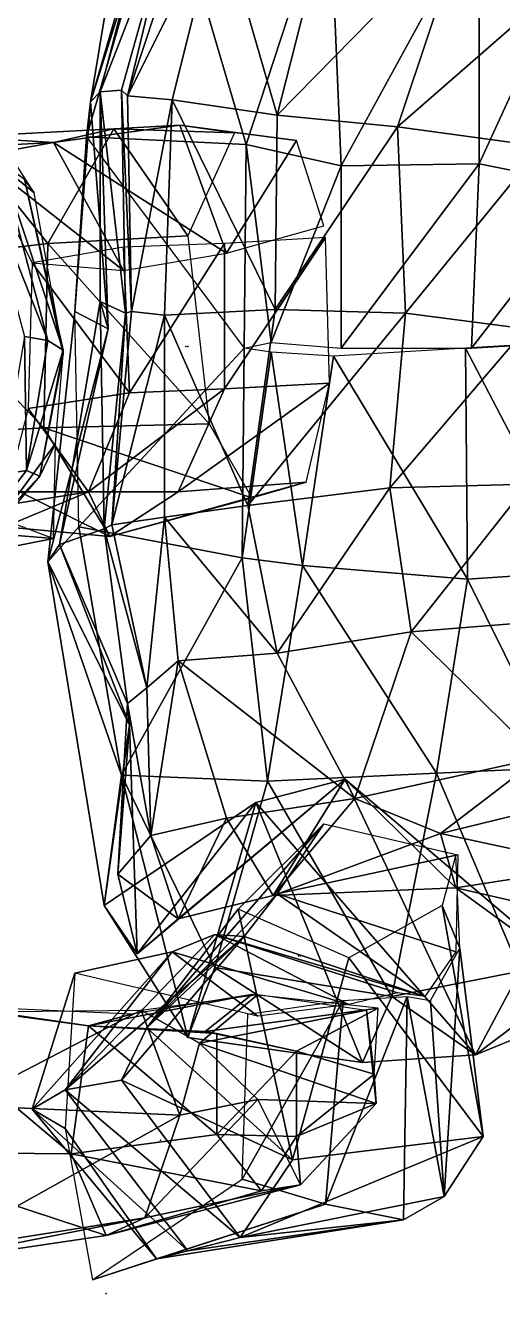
# Model space of a CAD drawing. Extents: x 4.9 to 9.1, y -6.1 to 13.5.
# Drawn here: x 6.881 to 7.29, y 9.18 to 10.269 of the extents above; entities that cross this region are included whole.
import ezdxf

# ---------------------------------------------------------------- set-up
doc = ezdxf.new("R2010")
doc.units = 0
doc.layers.get('0').update_dxf_attribs({"linetype": 'CONTINUOUS'})

msp = doc.modelspace()

# ---------------------------------------------------------------- linework, layer by layer
at = {"color": 0}
for p in [(7.0184, 9.9936, 0.2233), (7.0201, 9.9936, 0.225), (7.1151, 9.4703, 0.0633), (7.1168, 9.4703, 0.0617), (7.0051, 9.412, -0.9717), (6.9951, 9.3103, -0.9), (6.9951, 9.3103, -0.9), (6.9968, 9.312, -0.9), (6.9968, 9.312, -0.9), (6.9501, 9.1803, -0.885)]:
    msp.add_point(p, dxfattribs=at)
for points in [[(6.9368, 10.2036, 0.0517), (6.9901, 10.527, 0.0633), (6.9901, 10.387, 0.0333)], [(6.9901, 10.527, 0.0633), (6.9368, 10.2036, 0.0517), (7.0001, 10.4053, 0.1933)], [(6.9334, 10.1736, 0.245), (7.0001, 10.4053, 0.1933), (6.9368, 10.2036, 0.0517)], [(6.9334, 10.1736, 0.245), (7.0701, 10.167, 0.3117), (7.0001, 10.4053, 0.1933)], [(7.1418, 10.3853, 0.2883), (7.0001, 10.4053, 0.1933), (7.0701, 10.167, 0.3117)], [(6.9368, 10.2036, 0.0517), (6.9901, 10.387, 0.0333), (6.9451, 10.212, -0.01)], [(7.0084, 10.3753, -0.07), (6.9451, 10.212, -0.01), (6.9901, 10.387, 0.0333)], [(7.0701, 10.167, 0.3117), (7.1518, 10.1486, 0.325), (7.1418, 10.3853, 0.2883)], [(7.2701, 10.3653, 0.2817), (7.1418, 10.3853, 0.2883), (7.1518, 10.1486, 0.325)], [(6.9451, 10.212, -0.01), (7.0084, 10.3753, -0.07), (6.9634, 10.2136, -0.09)], [(6.9684, 10.2086, -0.17), (6.9634, 10.2136, -0.09), (7.0084, 10.3753, -0.07)], [(7.0084, 10.3753, -0.07), (7.0184, 10.3603, -0.145), (6.9684, 10.2086, -0.17)], [(6.9684, 10.2086, -0.17), (7.0468, 10.3653, -0.25), (7.0068, 10.2053, -0.2883)], [(7.0468, 10.3653, -0.25), (6.9684, 10.2086, -0.17), (7.0184, 10.3603, -0.145)], [(7.0968, 10.192, -0.4367), (7.0068, 10.2053, -0.2883), (7.0468, 10.3653, -0.25)], [(7.0468, 10.3653, -0.25), (7.1401, 10.362, -0.405), (7.0968, 10.192, -0.4367)], [(7.2584, 10.357, -0.505), (7.0968, 10.192, -0.4367), (7.1401, 10.362, -0.405)], [(7.0968, 10.192, -0.4367), (7.2584, 10.357, -0.505), (7.2001, 10.182, -0.5433)], [(7.1518, 10.1486, 0.325), (7.2701, 10.1503, 0.2983), (7.2701, 10.3653, 0.2817)], [(7.3734, 10.3336, -0.5967), (7.2001, 10.182, -0.5433), (7.2584, 10.357, -0.505)], [(7.3668, 10.362, 0.24), (7.2701, 10.3653, 0.2817), (7.2701, 10.1503, 0.2983)], [(7.2701, 10.1503, 0.2983), (7.3701, 10.1303, 0.2467), (7.3668, 10.362, 0.24)], [(7.2001, 10.182, -0.5433), (7.3734, 10.3336, -0.5967), (7.3234, 10.1653, -0.6317)], [(6.9234, 10.0236, 0.0817), (6.9368, 10.2036, 0.0517), (6.9518, 10.0086, -0.01)], [(6.9368, 10.2036, 0.0517), (6.9234, 10.0236, 0.0817), (6.9334, 10.1736, 0.245)], [(6.9451, 10.212, -0.01), (6.9518, 10.0086, -0.01), (6.9368, 10.2036, 0.0517)], [(6.9451, 10.212, -0.01), (6.9634, 10.2136, -0.09), (6.9668, 10.022, -0.1033)], [(6.9668, 10.022, -0.1033), (6.9451, 10.032, -0.045), (6.9451, 10.212, -0.01)], [(6.9518, 10.0086, -0.01), (6.9451, 10.212, -0.01), (6.9451, 10.032, -0.045)], [(6.9634, 10.2136, -0.09), (6.9684, 10.2086, -0.17), (6.9718, 10.0236, -0.175)], [(6.9718, 10.0236, -0.175), (6.9668, 10.022, -0.1033), (6.9634, 10.2136, -0.09)], [(7.0068, 10.2053, -0.2883), (6.9718, 10.0236, -0.175), (6.9684, 10.2086, -0.17)], [(6.9718, 10.0236, -0.175), (7.0068, 10.2053, -0.2883), (7.0001, 10.0203, -0.29)], [(7.0951, 10.0253, -0.4417), (7.0001, 10.0203, -0.29), (7.0068, 10.2053, -0.2883)], [(7.0068, 10.2053, -0.2883), (7.0968, 10.192, -0.4367), (7.0951, 10.0253, -0.4417)], [(6.8051, 10.1936, 0.3917), (6.8884, 10.1253, 0.4683), (6.8584, 10.172, 0.3267)], [(6.8884, 10.1253, 0.4683), (6.8051, 10.1936, 0.3917), (6.8801, 10.137, 0.4933)], [(6.9051, 10.1686, 0.4083), (7.0134, 10.1836, 0.2967), (6.9568, 10.1803, 0.205)], [(6.9051, 10.1686, 0.4083), (7.0534, 10.0736, 0.3583), (7.0134, 10.1836, 0.2967)], [(7.0601, 10.177, 0.14), (6.9568, 10.1803, 0.205), (7.0134, 10.1836, 0.2967)], [(7.1134, 10.1703, 0.2167), (7.0134, 10.1836, 0.2967), (7.0534, 10.0736, 0.3583)], [(7.0134, 10.1836, 0.2967), (7.1134, 10.1703, 0.2167), (7.0601, 10.177, 0.14)], [(7.2001, 10.182, -0.5433), (7.0951, 10.0253, -0.4417), (7.0968, 10.192, -0.4367)], [(7.0951, 10.0253, -0.4417), (7.2001, 10.182, -0.5433), (7.2068, 10.022, -0.5517)], [(7.3234, 10.1653, -0.6317), (7.2068, 10.022, -0.5517), (7.2001, 10.182, -0.5433)], [(6.7451, 10.1603, 0.3717), (6.9051, 10.1686, 0.4083), (6.8268, 10.1736, 0.3017)], [(6.9001, 10.082, 0.1333), (6.7601, 10.0653, 0.2167), (6.8268, 10.1736, 0.3017)], [(6.9568, 10.1803, 0.205), (6.8268, 10.1736, 0.3017), (6.9051, 10.1686, 0.4083)], [(6.8268, 10.1736, 0.3017), (6.9568, 10.1803, 0.205), (6.9001, 10.082, 0.1333)], [(7.0201, 10.0886, 0.0783), (6.9001, 10.082, 0.1333), (6.9568, 10.1803, 0.205)], [(7.0701, 10.167, 0.3117), (6.9334, 10.1736, 0.245), (7.0684, 9.992, 0.305)], [(6.9568, 10.1803, 0.205), (7.0601, 10.177, 0.14), (7.0201, 10.0886, 0.0783)], [(7.0534, 10.0736, 0.3583), (7.1368, 10.097, 0.28), (7.1134, 10.1703, 0.2167)], [(6.9051, 10.1686, 0.4083), (6.7451, 10.1603, 0.3717), (6.8401, 10.157, 0.4683)], [(6.8401, 10.157, 0.4683), (6.9651, 10.0586, 0.475), (6.9051, 10.1686, 0.4083)], [(7.0534, 10.0736, 0.3583), (6.9051, 10.1686, 0.4083), (6.9651, 10.0586, 0.475)], [(7.0684, 9.992, 0.305), (7.0918, 9.997, 0.3067), (7.0701, 10.167, 0.3117)], [(7.1518, 10.1486, 0.325), (7.0701, 10.167, 0.3117), (7.0918, 9.997, 0.3067)], [(7.2068, 10.022, -0.5517), (7.3234, 10.1653, -0.6317), (7.3101, 10.0086, -0.645)], [(6.9651, 10.0586, 0.475), (6.8401, 10.157, 0.4683), (6.8868, 10.0653, 0.5233)], [(6.8401, 10.1503, 0.555), (6.9001, 9.9986, 0.5917), (6.8601, 10.1503, 0.5367)], [(6.9001, 9.9986, 0.5917), (6.8401, 10.1503, 0.555), (6.8801, 10.002, 0.6083)], [(6.8601, 10.1503, 0.5367), (6.9134, 9.9903, 0.575), (6.8801, 10.137, 0.4933)], [(6.9134, 9.9903, 0.575), (6.8601, 10.1503, 0.5367), (6.9001, 9.9986, 0.5917)], [(7.0918, 9.997, 0.3067), (7.1518, 9.992, 0.3083), (7.1518, 10.1486, 0.325)], [(7.1518, 9.992, 0.3083), (7.2634, 9.992, 0.2867), (7.2701, 10.1503, 0.2983)], [(7.2701, 10.1503, 0.2983), (7.1518, 10.1486, 0.325), (7.1518, 9.992, 0.3083)], [(7.3701, 10.1303, 0.2467), (7.2701, 10.1503, 0.2983), (7.2634, 9.992, 0.2867)], [(6.8801, 10.137, 0.4933), (6.9134, 9.987, 0.57), (6.8884, 10.1253, 0.4683)], [(6.9134, 9.987, 0.57), (6.8801, 10.137, 0.4933), (6.9134, 9.9903, 0.575)], [(7.2634, 9.992, 0.2867), (7.3718, 9.9986, 0.225), (7.3701, 10.1303, 0.2467)], [(6.9001, 10.082, 0.1333), (7.0201, 10.0886, 0.0783), (7.0384, 9.927, 0.0917)], [(7.1384, 10.087, 0.2817), (7.0518, 10.082, 0.355), (7.0518, 9.957, 0.3617)], [(7.0518, 9.957, 0.3617), (7.1418, 9.962, 0.285), (7.1384, 10.087, 0.2817)], [(6.7601, 10.0653, 0.2167), (6.9001, 10.082, 0.1333), (6.8968, 9.9236, 0.15)], [(6.8868, 10.0653, 0.5317), (6.9701, 9.9536, 0.4733), (6.9651, 10.0786, 0.4767)], [(7.0384, 9.927, 0.0917), (6.8968, 9.9236, 0.15), (6.9001, 10.082, 0.1333)], [(7.0518, 10.082, 0.355), (6.9651, 10.0786, 0.4767), (6.9701, 9.9536, 0.4733)], [(6.9701, 9.9536, 0.4733), (7.0518, 9.957, 0.3617), (7.0518, 10.082, 0.355)], [(6.8968, 9.9236, 0.15), (6.7784, 9.917, 0.2267), (6.7601, 10.0653, 0.2167)], [(6.9701, 9.9536, 0.4733), (6.8868, 10.0653, 0.5317), (6.8834, 9.9403, 0.5217)], [(6.9484, 9.837, -0.095), (6.9101, 9.8236, -0.0233), (6.9451, 10.032, -0.045)], [(6.9518, 10.0086, -0.01), (6.9451, 10.032, -0.045), (6.9101, 9.8236, -0.0233)], [(6.9451, 10.032, -0.045), (6.9668, 10.022, -0.1033), (6.9484, 9.837, -0.095)], [(6.9234, 10.0236, 0.0817), (6.9518, 10.0086, -0.01), (6.9001, 9.8086, 0.0383)], [(6.9001, 9.8086, 0.0383), (6.9268, 9.8386, 0.2267), (6.9234, 10.0236, 0.0817)], [(6.9551, 9.8403, -0.1733), (6.9484, 9.837, -0.095), (6.9668, 10.022, -0.1033)], [(7.0001, 10.0203, -0.29), (6.9551, 9.8403, -0.1733), (6.9718, 10.0236, -0.175)], [(6.9668, 10.022, -0.1033), (6.9718, 10.0236, -0.175), (6.9551, 9.8403, -0.1733)], [(6.9551, 9.8403, -0.1733), (7.0001, 10.0203, -0.29), (7.0001, 9.847, -0.2817)], [(7.0001, 10.0203, -0.29), (7.0951, 10.0253, -0.4417), (7.0718, 9.857, -0.4367)], [(7.0718, 9.857, -0.4367), (7.0001, 9.847, -0.2817), (7.0001, 10.0203, -0.29)], [(7.2068, 10.022, -0.5517), (7.0718, 9.857, -0.4367), (7.0951, 10.0253, -0.4417)], [(7.0718, 9.857, -0.4367), (7.2068, 10.022, -0.5517), (7.1934, 9.872, -0.5683)], [(7.3101, 10.0086, -0.645), (7.1934, 9.872, -0.5683), (7.2068, 10.022, -0.5517)], [(6.9101, 9.8236, -0.0233), (6.9001, 9.8086, 0.0383), (6.9518, 10.0086, -0.01)], [(7.1934, 9.872, -0.5683), (7.3101, 10.0086, -0.645), (7.3118, 9.8753, -0.6533)], [(6.8818, 9.887, 0.5683), (6.8801, 10.002, 0.6083), (6.8601, 9.8836, 0.5967)], [(6.8801, 10.002, 0.6083), (6.8818, 9.887, 0.5683), (6.9001, 9.9986, 0.5917)], [(6.9134, 9.9903, 0.575), (6.9001, 9.9986, 0.5917), (6.8818, 9.887, 0.5683)], [(7.2584, 9.992, 0.2933), (7.3584, 9.8003, 0.2233), (7.3668, 9.9986, 0.2283)], [(6.8818, 9.887, 0.5683), (6.8934, 9.882, 0.5383), (6.9134, 9.9903, 0.575)], [(6.9134, 9.987, 0.57), (6.9134, 9.9903, 0.575), (6.8934, 9.882, 0.5383)], [(6.8934, 9.882, 0.5383), (6.9068, 9.9103, 0.495), (6.9134, 9.987, 0.57)], [(7.0668, 9.812, 0.295), (7.0684, 9.992, 0.305), (6.9268, 9.8386, 0.2267)], [(7.0684, 9.992, 0.305), (7.0668, 9.812, 0.295), (7.0918, 9.9886, 0.3067)], [(7.1184, 9.8053, 0.305), (7.0918, 9.9886, 0.3067), (7.0668, 9.812, 0.295)], [(7.0918, 9.9886, 0.3067), (7.1184, 9.8053, 0.305), (7.1451, 9.9853, 0.3017)], [(7.2601, 9.7936, 0.2767), (7.1451, 9.9853, 0.3017), (7.1184, 9.8053, 0.305)], [(7.1451, 9.9853, 0.3017), (7.2601, 9.7936, 0.2767), (7.2584, 9.992, 0.2933)], [(7.3584, 9.8003, 0.2233), (7.2584, 9.992, 0.2933), (7.2601, 9.7936, 0.2767)], [(6.8834, 9.9403, 0.5217), (6.9351, 9.8686, 0.4083), (6.9701, 9.9536, 0.4733)], [(7.0518, 9.957, 0.3617), (6.9701, 9.9536, 0.4733), (6.9351, 9.8686, 0.4083)], [(6.9351, 9.8686, 0.4083), (7.0118, 9.8686, 0.335), (7.0518, 9.957, 0.3617)], [(7.1418, 9.962, 0.285), (7.0518, 9.957, 0.3617), (7.0118, 9.8686, 0.335)], [(7.0118, 9.8686, 0.335), (7.1218, 9.877, 0.2317), (7.1418, 9.962, 0.285)], [(6.9351, 9.8686, 0.4083), (6.8834, 9.9403, 0.5217), (6.8651, 9.8686, 0.465)], [(6.7784, 9.917, 0.2267), (6.8968, 9.9236, 0.15), (6.9534, 9.8303, 0.2567)], [(6.8968, 9.9236, 0.15), (7.0384, 9.927, 0.0917), (7.0751, 9.8636, 0.16)], [(7.0751, 9.8636, 0.16), (6.9534, 9.8303, 0.2567), (6.8968, 9.9236, 0.15)], [(6.9534, 9.8303, 0.2567), (6.8634, 9.8386, 0.3267), (6.7784, 9.917, 0.2267)], [(6.8368, 9.8153, 0.4467), (6.9051, 9.8286, 0.3583), (6.9068, 9.9103, 0.495)], [(6.9068, 9.9103, 0.495), (6.8934, 9.882, 0.5383), (6.8368, 9.8153, 0.4467)], [(6.8934, 9.882, 0.5383), (6.8818, 9.887, 0.5683), (6.8084, 9.792, 0.49)], [(6.8601, 9.8836, 0.5967), (6.8084, 9.792, 0.49), (6.8818, 9.887, 0.5683)], [(6.8084, 9.792, 0.49), (6.8368, 9.8153, 0.4467), (6.8934, 9.882, 0.5383)], [(7.1218, 9.877, 0.2317), (7.0118, 9.8686, 0.335), (6.9534, 9.8303, 0.2567)], [(6.9534, 9.8303, 0.2567), (7.0751, 9.8636, 0.16), (7.1218, 9.877, 0.2317)], [(6.7418, 9.842, 0.25), (6.7951, 9.8703, 0.2317), (6.9051, 9.8286, 0.3583)], [(6.9351, 9.8686, 0.4083), (6.8651, 9.8686, 0.465), (6.7884, 9.8453, 0.3867)], [(6.7884, 9.8453, 0.3867), (6.8634, 9.8386, 0.3267), (6.9351, 9.8686, 0.4083)], [(6.9534, 9.8303, 0.2567), (6.9351, 9.8686, 0.4083), (6.8634, 9.8386, 0.3267)], [(6.9351, 9.8686, 0.4083), (6.9534, 9.8303, 0.2567), (7.0118, 9.8686, 0.335)], [(7.1934, 9.872, -0.5683), (7.0968, 9.7303, -0.425), (7.0718, 9.857, -0.4367)], [(7.0968, 9.7303, -0.425), (7.1934, 9.872, -0.5683), (7.2118, 9.7486, -0.5533)], [(7.3118, 9.8753, -0.6533), (7.2118, 9.7486, -0.5533), (7.1934, 9.872, -0.5683)], [(7.2118, 9.7486, -0.5533), (7.3118, 9.8753, -0.6533), (7.3368, 9.7586, -0.635)], [(7.0001, 9.847, -0.2817), (7.0718, 9.857, -0.4367), (7.0968, 9.7303, -0.425)], [(7.0001, 9.847, -0.2817), (6.9851, 9.7003, -0.1667), (6.9551, 9.8403, -0.1733)], [(6.9851, 9.7003, -0.1667), (7.0001, 9.847, -0.2817), (7.0118, 9.7236, -0.2733)], [(7.0968, 9.7303, -0.425), (7.0118, 9.7236, -0.2733), (7.0001, 9.847, -0.2817)], [(6.9051, 9.8286, 0.3583), (6.8368, 9.8153, 0.4467), (6.7418, 9.842, 0.25)], [(6.9268, 9.8386, 0.2267), (6.9001, 9.8086, 0.0383), (6.9634, 9.6253, 0.1867)], [(6.9101, 9.8236, -0.0233), (6.9484, 9.837, -0.095), (6.9684, 9.687, -0.0883)], [(6.9268, 9.8386, 0.2267), (6.9634, 9.6253, 0.1867), (7.0668, 9.812, 0.295)], [(6.9484, 9.837, -0.095), (6.9551, 9.8403, -0.1733), (6.9851, 9.7003, -0.1667)], [(6.9851, 9.7003, -0.1667), (6.9684, 9.687, -0.0883), (6.9484, 9.837, -0.095)], [(6.9001, 9.8086, 0.0383), (6.9101, 9.8236, -0.0233), (6.9701, 9.6686, 0.0083)], [(6.9684, 9.687, -0.0883), (6.9701, 9.6686, 0.0083), (6.9101, 9.8236, -0.0233)], [(7.0884, 9.6203, 0.2517), (7.0668, 9.812, 0.295), (6.9634, 9.6253, 0.1867)], [(7.0668, 9.812, 0.295), (7.0884, 9.6203, 0.2517), (7.1184, 9.8053, 0.305)], [(6.9001, 9.8086, 0.0383), (6.9701, 9.6686, 0.0083), (6.9484, 9.5136, 0.0033)], [(6.9484, 9.5136, 0.0033), (6.9634, 9.6253, 0.1867), (6.9001, 9.8086, 0.0383)], [(7.2334, 9.627, 0.2617), (7.1184, 9.8053, 0.305), (7.0884, 9.6203, 0.2517)], [(7.1184, 9.8053, 0.305), (7.2334, 9.627, 0.2617), (7.2601, 9.7936, 0.2767)], [(7.2601, 9.7936, 0.2767), (7.3401, 9.632, 0.2117), (7.3584, 9.8003, 0.2233)], [(7.3401, 9.632, 0.2117), (7.2601, 9.7936, 0.2767), (7.2334, 9.627, 0.2617)], [(7.3368, 9.7586, -0.635), (7.3218, 9.6403, -0.455), (7.2118, 9.7486, -0.5533)], [(7.2118, 9.7486, -0.5533), (7.1634, 9.6053, -0.3817), (7.0968, 9.7303, -0.425)], [(7.1634, 9.6053, -0.3817), (7.2118, 9.7486, -0.5533), (7.3218, 9.6403, -0.455)], [(7.0118, 9.7236, -0.2733), (7.0968, 9.7303, -0.425), (7.1634, 9.6053, -0.3817)], [(7.0118, 9.7236, -0.2733), (6.9884, 9.5736, -0.1683), (6.9851, 9.7003, -0.1667)], [(6.9884, 9.5736, -0.1683), (7.0118, 9.7236, -0.2733), (7.0534, 9.5886, -0.2583)], [(7.1634, 9.6053, -0.3817), (7.0534, 9.5886, -0.2583), (7.0118, 9.7236, -0.2733)], [(6.9684, 9.687, -0.0883), (6.9851, 9.7003, -0.1667), (6.9884, 9.5736, -0.1683)], [(6.9884, 9.5736, -0.1683), (6.9601, 9.5403, -0.0933), (6.9684, 9.687, -0.0883)], [(6.9701, 9.6686, 0.0083), (6.9684, 9.687, -0.0883), (6.9601, 9.5403, -0.0933)], [(6.9768, 9.472, -0.1), (6.9484, 9.5136, 0.0033), (6.9701, 9.6686, 0.0083)], [(6.9701, 9.6686, 0.0083), (6.9601, 9.5403, -0.0933), (6.9768, 9.472, -0.1)], [(7.3218, 9.6403, -0.455), (7.2368, 9.5753, -0.3133), (7.1634, 9.6053, -0.3817)], [(7.2368, 9.5753, -0.3133), (7.3218, 9.6403, -0.455), (7.3868, 9.612, -0.4067)], [(7.0884, 9.6203, 0.2517), (7.1951, 9.4353, 0.1917), (7.2334, 9.627, 0.2617)], [(7.3051, 9.457, 0.165), (7.2334, 9.627, 0.2617), (7.1951, 9.4353, 0.1917)], [(7.2334, 9.627, 0.2617), (7.3051, 9.457, 0.165), (7.3401, 9.632, 0.2117)], [(6.9634, 9.6253, 0.1867), (6.9484, 9.5136, 0.0033), (7.0201, 9.4003, 0.0817)], [(6.9634, 9.6253, 0.1867), (7.0434, 9.4603, 0.145), (7.0884, 9.6203, 0.2517)], [(6.9634, 9.6253, 0.1867), (7.0201, 9.4003, 0.0817), (7.0434, 9.4603, 0.145)], [(6.9768, 9.472, -0.1), (7.0118, 9.502, -0.1733), (7.1551, 9.622, -0.0217)], [(7.1551, 9.622, -0.0217), (7.0784, 9.602, 0.0533), (6.9768, 9.472, -0.1)], [(7.0934, 9.522, -0.24), (7.1551, 9.622, -0.0217), (7.0118, 9.502, -0.1733)], [(7.1951, 9.4353, 0.1917), (7.0884, 9.6203, 0.2517), (7.0434, 9.4603, 0.145)], [(7.0784, 9.602, 0.0533), (7.1551, 9.622, -0.0217), (7.2668, 9.3853, 0.095)], [(7.1551, 9.622, -0.0217), (7.0934, 9.522, -0.24), (7.2501, 9.5286, -0.1283)], [(7.1551, 9.622, -0.0217), (7.2501, 9.5286, -0.1283), (7.3551, 9.452, -0.04)], [(7.3551, 9.452, -0.04), (7.2668, 9.3853, 0.095), (7.1551, 9.622, -0.0217)], [(7.1634, 9.6053, -0.3817), (7.0934, 9.522, -0.24), (7.0534, 9.5886, -0.2583)], [(7.0934, 9.522, -0.24), (7.1634, 9.6053, -0.3817), (7.2368, 9.5753, -0.3133)], [(7.3868, 9.612, -0.4067), (7.3684, 9.547, -0.235), (7.2368, 9.5753, -0.3133)], [(6.9484, 9.5136, 0.0033), (6.9768, 9.472, -0.1), (7.0784, 9.602, 0.0533)], [(7.0784, 9.602, 0.0533), (7.0201, 9.4003, 0.0817), (6.9484, 9.5136, 0.0033)], [(7.0201, 9.4003, 0.0817), (7.0784, 9.602, 0.0533), (7.1701, 9.3786, 0.1333)], [(7.2668, 9.3853, 0.095), (7.1701, 9.3786, 0.1333), (7.0784, 9.602, 0.0533)], [(6.9851, 9.4086, 0.025), (7.0634, 9.5103, 0.1117), (7.1368, 9.5836, 0.0183)], [(7.1368, 9.5836, 0.0183), (7.0968, 9.5236, -0.1033), (6.9851, 9.4086, 0.025)], [(7.0534, 9.5886, -0.2583), (7.0118, 9.502, -0.1733), (6.9884, 9.5736, -0.1683)], [(7.0118, 9.502, -0.1733), (7.0534, 9.5886, -0.2583), (7.0934, 9.522, -0.24)], [(7.0968, 9.5236, -0.1033), (7.1368, 9.5836, 0.0183), (7.2518, 9.557, 0.0233)], [(6.9601, 9.5403, -0.0933), (6.9884, 9.5736, -0.1683), (7.0118, 9.502, -0.1733)], [(7.2368, 9.5753, -0.3133), (7.2501, 9.5286, -0.1283), (7.0934, 9.522, -0.24)], [(7.2501, 9.5286, -0.1283), (7.2368, 9.5753, -0.3133), (7.3684, 9.547, -0.235)], [(7.2518, 9.557, 0.0233), (7.2501, 9.4736, -0.105), (7.0968, 9.5236, -0.1033)], [(7.2534, 9.477, -0.1033), (7.2501, 9.557, 0.0133), (7.2384, 9.5136, 0.1367)], [(7.0118, 9.502, -0.1733), (6.9768, 9.472, -0.1), (6.9601, 9.5403, -0.0933)], [(7.2501, 9.5286, -0.1283), (7.3684, 9.547, -0.235), (7.4751, 9.477, -0.1683)], [(7.4751, 9.477, -0.1683), (7.3551, 9.452, -0.04), (7.2501, 9.5286, -0.1283)], [(7.0684, 9.487, -0.2267), (6.9851, 9.4086, 0.025), (7.0968, 9.5236, -0.1033)], [(7.0968, 9.5236, -0.1033), (7.2234, 9.4353, -0.2267), (7.0684, 9.487, -0.2267)], [(7.2234, 9.4353, -0.2267), (7.0968, 9.5236, -0.1033), (7.2501, 9.4736, -0.105)], [(7.0634, 9.5103, 0.1117), (6.9851, 9.4086, 0.025), (7.1101, 9.2953, 0.1017)], [(7.1101, 9.2953, 0.1017), (7.1584, 9.4686, 0.1767), (7.0634, 9.5103, 0.1117)], [(7.2734, 9.3153, 0.0467), (7.2384, 9.5136, 0.1367), (7.1584, 9.4686, 0.1767)], [(7.2384, 9.5136, 0.1367), (7.2734, 9.3153, 0.0467), (7.2534, 9.477, -0.1033)], [(7.0684, 9.487, -0.2267), (7.0434, 9.4886, -0.445), (6.9151, 9.3553, -0.405)], [(7.0068, 9.4736, -0.6833), (6.9151, 9.3553, -0.405), (7.0434, 9.4886, -0.445)], [(6.9151, 9.3553, -0.405), (6.9634, 9.3636, -0.145), (7.0684, 9.487, -0.2267)], [(6.9851, 9.4086, 0.025), (7.0684, 9.487, -0.2267), (6.9634, 9.3636, -0.145)], [(7.0434, 9.4886, -0.445), (7.1584, 9.4286, -0.7033), (7.0068, 9.4736, -0.6833)], [(7.0434, 9.4886, -0.445), (7.0684, 9.487, -0.2267), (7.2234, 9.4353, -0.2267)], [(7.2234, 9.4353, -0.2267), (7.2001, 9.4386, -0.4833), (7.0434, 9.4886, -0.445)], [(7.1584, 9.4286, -0.7033), (7.0434, 9.4886, -0.445), (7.2001, 9.4386, -0.4833)], [(6.9151, 9.3553, -0.405), (7.0068, 9.4736, -0.6833), (6.8868, 9.3386, -0.655)], [(6.9234, 9.4553, -0.955), (6.8868, 9.3386, -0.655), (7.0068, 9.4736, -0.6833)], [(7.0068, 9.4736, -0.6833), (7.0801, 9.4186, -0.9533), (6.9234, 9.4553, -0.955)], [(7.0801, 9.4186, -0.9533), (7.0068, 9.4736, -0.6833), (7.1584, 9.4286, -0.7033)], [(7.2534, 9.477, -0.1033), (7.2401, 9.2636, -0.1933), (7.2284, 9.432, -0.2183)], [(7.2401, 9.2636, -0.1933), (7.2534, 9.477, -0.1033), (7.2734, 9.3153, 0.0467)], [(7.1584, 9.4686, 0.1767), (7.1101, 9.2953, 0.1017), (7.2734, 9.3153, 0.0467)], [(7.2668, 9.3853, 0.095), (7.3551, 9.452, -0.04), (7.4584, 9.4636, 0.065)], [(7.4584, 9.4636, 0.065), (7.3051, 9.457, 0.165), (7.2668, 9.3853, 0.095)], [(6.8868, 9.3386, -0.655), (6.9234, 9.4553, -0.955), (6.9151, 9.322, -0.8117)], [(7.1701, 9.3786, 0.1333), (7.0434, 9.4603, 0.145), (7.0201, 9.4003, 0.0817)], [(7.0434, 9.4603, 0.145), (7.1701, 9.3786, 0.1333), (7.1951, 9.4353, 0.1917)], [(7.1951, 9.4353, 0.1917), (7.2668, 9.3853, 0.095), (7.3051, 9.457, 0.165)], [(6.9201, 9.3003, -0.79), (6.7618, 9.4336, -0.9167), (6.7318, 9.302, -0.8583)], [(6.7618, 9.4336, -0.9167), (6.9201, 9.3003, -0.79), (6.9351, 9.4103, -0.8517)], [(6.9351, 9.4103, -0.8517), (6.8184, 9.427, -1.0467), (6.7618, 9.4336, -0.9167)], [(6.9351, 9.4103, -0.8517), (7.0351, 9.4053, -0.825), (7.0751, 9.437, -0.9267)], [(7.0751, 9.437, -0.9267), (6.9718, 9.4203, -0.9733), (6.9351, 9.4103, -0.8517)], [(6.9801, 9.4236, -0.97), (7.0801, 9.437, -0.9417), (7.0301, 9.3953, -0.9667)], [(7.1734, 9.4236, -0.91), (7.0301, 9.3953, -0.9667), (7.0801, 9.437, -0.9417)], [(7.1834, 9.4253, -0.9067), (7.0751, 9.437, -0.9267), (7.0351, 9.4053, -0.825)], [(7.0668, 9.2786, -0.9517), (7.1534, 9.432, -0.7033), (7.1384, 9.257, -0.69)], [(7.1534, 9.432, -0.7033), (7.0668, 9.2786, -0.9517), (7.0718, 9.4203, -0.9517)], [(7.1384, 9.257, -0.69), (7.2084, 9.4353, -0.4833), (7.2051, 9.2436, -0.4533)], [(7.2084, 9.4353, -0.4833), (7.1384, 9.257, -0.69), (7.1534, 9.432, -0.7033)], [(7.2668, 9.3853, 0.095), (7.1951, 9.4353, 0.1917), (7.1701, 9.3786, 0.1333)], [(7.2401, 9.2636, -0.1933), (7.2051, 9.2436, -0.4533), (7.2084, 9.4353, -0.4833)], [(7.2084, 9.4353, -0.4833), (7.2284, 9.432, -0.2183), (7.2401, 9.2636, -0.1933)], [(6.9801, 9.4236, -0.97), (6.8234, 9.342, -1.1233), (6.8101, 9.422, -1.05)], [(6.8184, 9.427, -1.0467), (6.9351, 9.4103, -0.8517), (6.9718, 9.4203, -0.9733)], [(6.8234, 9.342, -1.1233), (6.9801, 9.4236, -0.97), (7.0134, 9.3336, -1.0733)], [(7.0301, 9.3953, -0.9667), (7.0134, 9.3336, -1.0733), (6.9801, 9.4236, -0.97)], [(7.0301, 9.3953, -0.9667), (7.1734, 9.4236, -0.91), (7.1818, 9.3436, -0.935)], [(7.0351, 9.4053, -0.825), (7.1134, 9.3886, -0.8217), (7.1834, 9.4253, -0.9067)], [(7.1801, 9.3686, -0.8817), (7.1834, 9.4253, -0.9067), (7.1134, 9.3886, -0.8217)], [(7.1801, 9.3686, -0.8817), (7.1818, 9.3436, -0.935), (7.1734, 9.4236, -0.91)], [(7.0451, 9.317, -0.7917), (6.9351, 9.4103, -0.8517), (6.9201, 9.3003, -0.79)], [(6.9351, 9.4103, -0.8517), (7.0451, 9.4036, -0.8267), (7.0351, 9.4053, -0.825)], [(6.9351, 9.4103, -0.8517), (7.0451, 9.317, -0.7917), (7.0451, 9.4036, -0.8267)], [(6.9634, 9.3636, -0.145), (7.1101, 9.2953, 0.1017), (6.9851, 9.4086, 0.025)], [(7.1134, 9.3886, -0.8217), (7.0351, 9.4053, -0.825), (7.0451, 9.4036, -0.8267)], [(7.1134, 9.3886, -0.8217), (7.0451, 9.4036, -0.8267), (7.0451, 9.317, -0.7917)], [(7.0134, 9.3336, -1.0733), (7.0301, 9.3953, -0.9667), (7.0801, 9.347, -1.015)], [(7.1818, 9.3436, -0.935), (7.0801, 9.347, -1.015), (7.0301, 9.3953, -0.9667)], [(7.0451, 9.317, -0.7917), (7.1134, 9.3153, -0.835), (7.1134, 9.3886, -0.8217)], [(7.1801, 9.3686, -0.8817), (7.1134, 9.3886, -0.8217), (7.1134, 9.3153, -0.835)], [(7.1801, 9.3686, -0.8817), (7.1134, 9.3153, -0.835), (7.1818, 9.3436, -0.935)], [(6.8868, 9.3386, -0.655), (7.0201, 9.217, -0.4167), (6.9151, 9.3553, -0.405)], [(6.9151, 9.3553, -0.405), (7.0651, 9.2286, -0.145), (6.9634, 9.3636, -0.145)], [(7.0651, 9.2286, -0.145), (6.9151, 9.3553, -0.405), (7.0201, 9.217, -0.4167)], [(7.1101, 9.2953, 0.1017), (6.9634, 9.3636, -0.145), (7.0651, 9.2286, -0.145)], [(6.9834, 9.2453, -1.0133), (7.0801, 9.347, -1.015), (7.1168, 9.2736, -0.98)], [(7.0801, 9.347, -1.015), (6.9834, 9.2453, -1.0133), (7.0134, 9.3336, -1.0733)], [(7.1818, 9.3436, -0.935), (7.1168, 9.2736, -0.98), (7.0801, 9.347, -1.015)], [(7.1168, 9.2736, -0.98), (7.1818, 9.3436, -0.935), (7.1134, 9.3153, -0.835)], [(7.0134, 9.3336, -1.0733), (6.8051, 9.217, -1.08), (6.8234, 9.342, -1.1233)], [(6.8051, 9.217, -1.08), (7.0134, 9.3336, -1.0733), (6.9834, 9.2453, -1.0133)], [(7.0201, 9.217, -0.4167), (6.8868, 9.3386, -0.655), (6.9934, 9.2103, -0.6567)], [(6.9151, 9.322, -0.8117), (6.9934, 9.2103, -0.6567), (6.8868, 9.3386, -0.655)], [(6.9934, 9.2103, -0.6567), (6.9151, 9.322, -0.8117), (6.9384, 9.192, -0.9233)], [(6.9201, 9.3003, -0.79), (7.0834, 9.2686, -0.8583), (7.0451, 9.317, -0.7917)], [(7.1134, 9.3153, -0.835), (7.0451, 9.317, -0.7917), (7.0834, 9.2686, -0.8583)], [(7.0651, 9.2286, -0.145), (7.2734, 9.3153, 0.0467), (7.1101, 9.2953, 0.1017)], [(7.2734, 9.3153, 0.0467), (7.0651, 9.2286, -0.145), (7.2401, 9.2636, -0.1933)], [(7.1134, 9.3153, -0.835), (7.0834, 9.2686, -0.8583), (7.1168, 9.2736, -0.98)], [(6.7318, 9.302, -0.8583), (6.9501, 9.2303, -0.885), (6.9201, 9.3003, -0.79)], [(6.9501, 9.2303, -0.885), (6.7318, 9.302, -0.8583), (6.7701, 9.2036, -0.9333)], [(7.0834, 9.2686, -0.8583), (6.9201, 9.3003, -0.79), (6.9501, 9.2303, -0.885)], [(7.1384, 9.257, -0.69), (6.9384, 9.192, -0.9233), (7.0668, 9.2786, -0.9517)], [(6.9501, 9.2303, -0.885), (7.1168, 9.2736, -0.98), (7.0834, 9.2686, -0.8583)], [(7.1168, 9.2736, -0.98), (6.9501, 9.2303, -0.885), (6.9834, 9.2453, -1.0133)], [(6.9384, 9.192, -0.9233), (7.1384, 9.257, -0.69), (6.9934, 9.2103, -0.6567)], [(7.2051, 9.2436, -0.4533), (6.9934, 9.2103, -0.6567), (7.1384, 9.257, -0.69)], [(7.2051, 9.2436, -0.4533), (7.2401, 9.2636, -0.1933), (7.0651, 9.2286, -0.145)], [(6.7701, 9.2036, -0.9333), (6.9834, 9.2453, -1.0133), (6.9501, 9.2303, -0.885)], [(6.9834, 9.2453, -1.0133), (6.7701, 9.2036, -0.9333), (6.8051, 9.217, -1.08)], [(6.9934, 9.2103, -0.6567), (7.2051, 9.2436, -0.4533), (7.0201, 9.217, -0.4167)], [(7.0651, 9.2286, -0.145), (7.0201, 9.217, -0.4167), (7.2051, 9.2436, -0.4533)]]:
    msp.add_3dface(points, dxfattribs=at)

doc.saveas('drawing.dxf')
